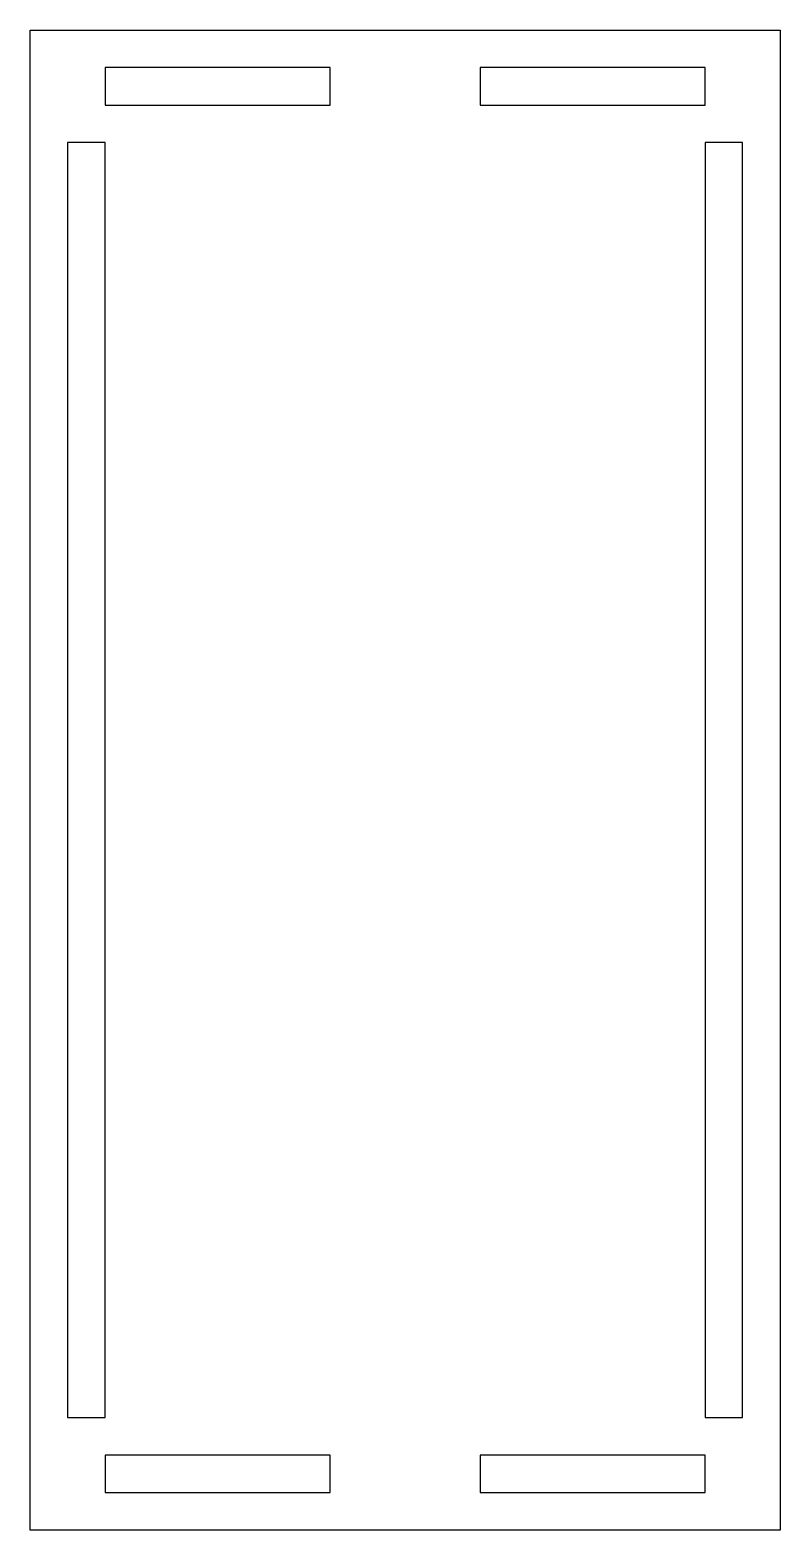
# Model space of a CAD drawing. Header units: millimetres. Extents: x -50 to 50, y -100 to 100.
import ezdxf

# ---------------------------------------------------------------- set-up
doc = ezdxf.new("R2010")
doc.units = ezdxf.units.MM
doc.layers.get('0').update_dxf_attribs({"linetype": 'CONTINUOUS'})

msp = doc.modelspace()

# ---------------------------------------------------------------- linework, layer by layer
for points in [[(50, 100), (50, -100), (-50, -100), (-50, 100)], [(-10, 95), (-40, 95), (-40, 90), (-10, 90)], [(10, 90), (40, 90), (40, 95), (10, 95)], [(-45, 85), (-45, -85), (-40, -85), (-40, 85)], [(40, 85), (40, -85), (45, -85), (45, 85)], [(-10, -90), (-40, -90), (-40, -95), (-10, -95)], [(10, -95), (40, -95), (40, -90), (10, -90)]]:
    msp.add_lwpolyline(points, close=True)

doc.saveas('drawing.dxf')
